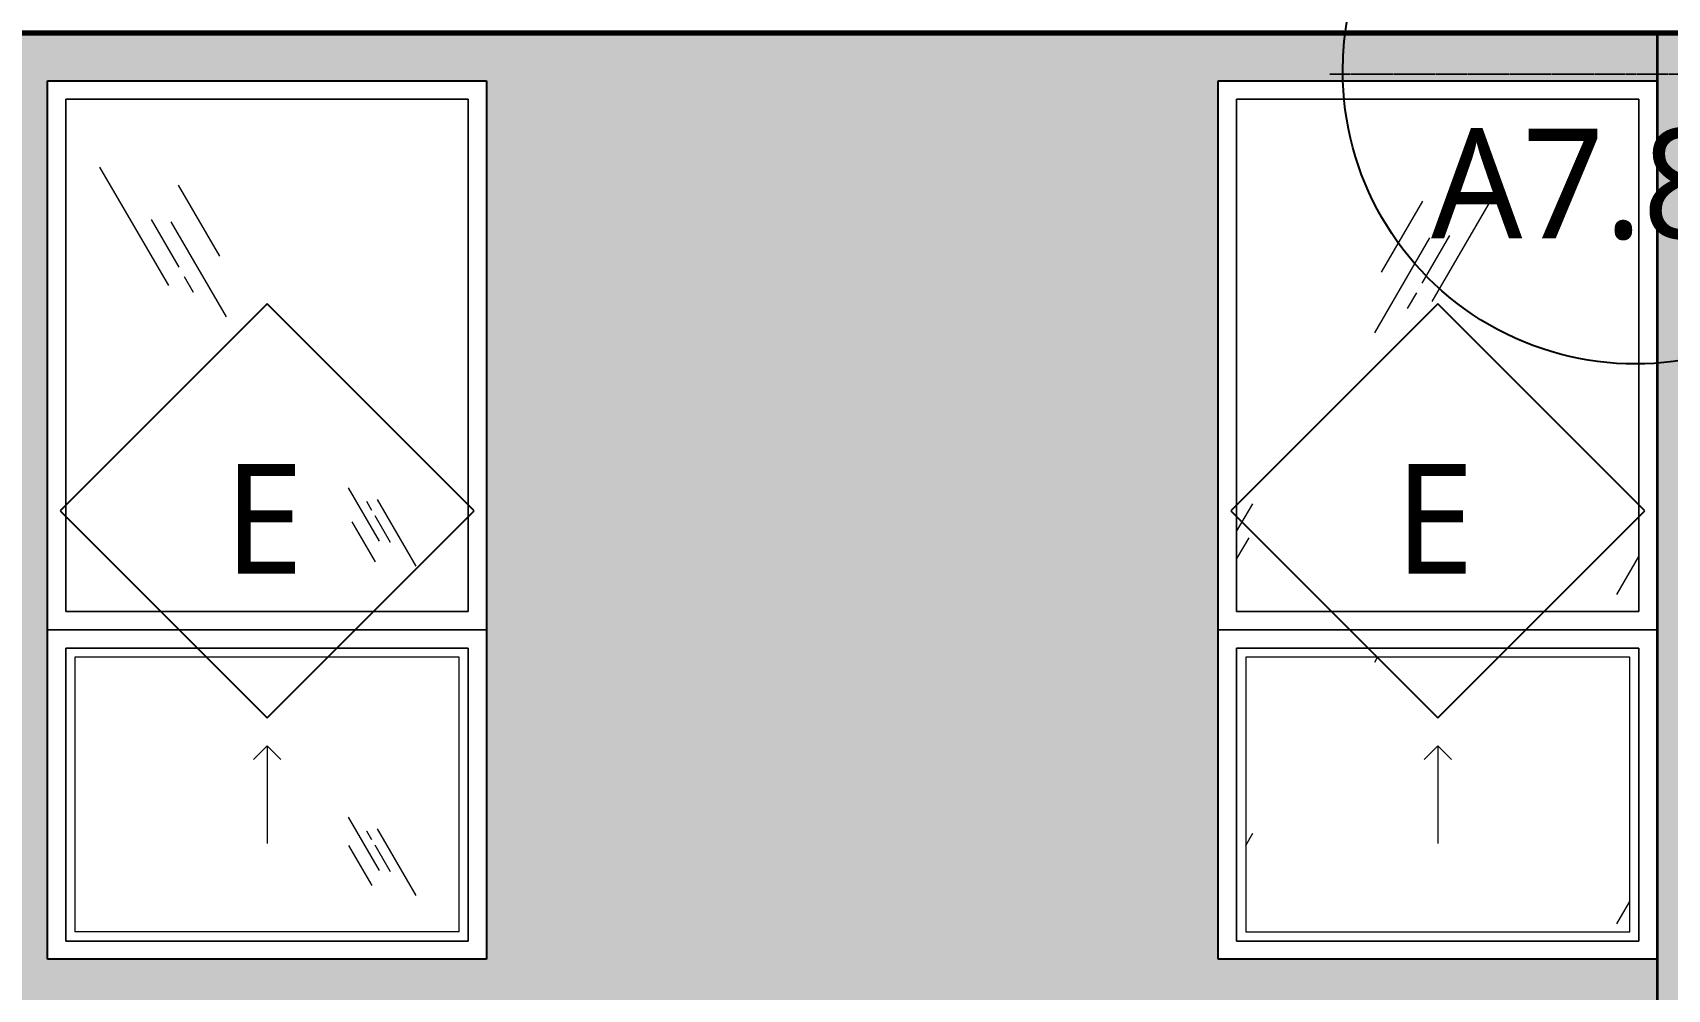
# Model space of a CAD drawing. Header units: inches. Extents: x 6 to 15224, y -733 to 6300.
# Drawn here: x 9930.5 to 10109.2, y 5225.7 to 5330.3 of the extents above; entities that cross this region are included whole.
import ezdxf

# ---------------------------------------------------------------- set-up
doc = ezdxf.new("R2010")
doc.units = ezdxf.units.IN
doc.header["$MEASUREMENT"] = 0
doc.linetypes.add('Hidden 3_16_', pattern=[36, 24, -12])
for name, color, linetype, lineweight in [('A-ANNO-NOTE', 131, 'Continuous', 25), ('A-DETL', 90, 'Continuous', 13), ('A-GLAZ', 151, 'Continuous', 25), ('A-GLAZ-IDEN', 152, 'Continuous', 25), ('A-GLAZ-SILL', 1, 'Continuous', 18), ('A-WALL', 113, 'Continuous', 25), ('A-WALL-PATT', 111, 'Continuous', 25), ('G-ANNO-SYMB', 111, 'Continuous', 13)]:
    doc.layers.add(name, color=color, linetype=linetype, lineweight=lineweight)
doc.styles.add('Open Sans_5', font='OpenSans-Regular.ttf', dxfattribs={"height": 12})
doc.styles.add('Open Sans_7', font='OpenSans-Regular.ttf', dxfattribs={"height": 2})

# ---------------------------------------------------------------- blocks, each defined once
blk = doc.blocks.new('1-2 WD Adaptive - 4-0_x8_-0_-V168-EAST ELEVATION')
at = {"layer": 'A-GLAZ', "lineweight": 13}
h = blk.add_hatch(dxfattribs=at)
h.set_pattern_fill('FP_358', color=256, style=0, pattern_type=2)
h.set_pattern_definition([(59.808, (381.497, 5304.806), (144.0017, 239.99866), [9, -754.581]), (59.808, (380.763, 5298.193), (144.0017, 239.99866), [12, -751.581]), (59.808, (385.948, 5303.623), (144.0017, 239.99866), [6, -757.581]), (59.808, (384.359, 5300.844), (144.0017, 239.99866), [2, -761.581]), (59.808, (387.054, 5301.598), (144.0017, 239.99866), [15, -748.581]), (59.808, (412.472, 5271.404), (144.0017, 239.99866), [5.062, -758.519]), (59.808, (412.031, 5273.668), (144.0017, 239.99866), [6.75, -756.831]), (59.808, (410.822, 5273.525), (144.0017, 239.99866), [3.375, -760.206]), (59.808, (412.853, 5277.029), (144.0017, 239.99866), [1.125, -762.456]), (59.808, (407.639, 5270.297), (144.0017, 239.99866), [8.438, -755.144])])
h.paths.add_polyline_path([(376.48, 5267), (396, 5267), (396, 5323), (352, 5323), (352, 5267)])
at = {"layer": 'A-GLAZ-SILL', "lineweight": 13}
h = blk.add_hatch(dxfattribs=at)
h.set_pattern_fill('FP_357', color=256, style=0, pattern_type=2)
h.set_pattern_definition([(59.808, (381.497, 5268.806), (144.0017, 239.99866), [9, -754.581]), (59.808, (380.763, 5262.193), (144.0017, 239.99866), [12, -751.581]), (59.808, (385.948, 5267.623), (144.0017, 239.99866), [6, -757.581]), (59.808, (384.359, 5264.844), (144.0017, 239.99866), [2, -761.581]), (59.808, (387.054, 5265.598), (144.0017, 239.99866), [15, -748.581]), (59.808, (412.472, 5235.404), (144.0017, 239.99866), [5.063, -758.519]), (59.808, (412.031, 5237.668), (144.0017, 239.99866), [6.75, -756.831]), (59.808, (410.822, 5237.525), (144.0017, 239.99866), [3.375, -760.206]), (59.808, (412.853, 5241.029), (144.0017, 239.99866), [1.125, -762.456]), (59.808, (407.639, 5234.297), (144.0017, 239.99866), [8.438, -755.144])])
h.paths.add_polyline_path([(376.48, 5232), (395, 5232), (395, 5262), (353, 5262), (353, 5232)])
at = {"layer": 'A-GLAZ', "lineweight": 13}
for p, q in [((350, 5325), (398, 5325)), ((350, 5229), (350, 5325)), ((398, 5325), (398, 5229)), ((396, 5323), (352, 5323)), ((352, 5323), (352, 5267)), ((396, 5267), (396, 5323)), ((352, 5267), (396, 5267)), ((350, 5265), (398, 5265)), ((398, 5265), (350, 5265)), ((396, 5263), (352, 5263)), ((352, 5263), (352, 5231)), ((396, 5231), (396, 5263)), ((352, 5231), (396, 5231)), ((398, 5229), (350, 5229))]:
    blk.add_line(p, q, dxfattribs=at)
at = {"layer": 'A-GLAZ', "linetype": 'Hidden 3_16_', "lineweight": 13}
for q in [(372.5, 5250.83), (375.5, 5250.83), (374, 5241.67)]:
    blk.add_line((374, 5252.33), q, dxfattribs=at)
at = {"layer": 'A-GLAZ-SILL'}
for p, q in [((352, 5323), (396, 5323)), ((352, 5267), (352, 5323)), ((396, 5323), (352, 5323)), ((352, 5323), (352, 5267)), ((396, 5323), (396, 5267)), ((396, 5267), (396, 5323)), ((396, 5267), (352, 5267)), ((352, 5267), (396, 5267)), ((352, 5263), (396, 5263)), ((352, 5231), (352, 5263)), ((396, 5263), (352, 5263)), ((352, 5263), (352, 5231)), ((395, 5262), (353, 5262)), ((353, 5262), (353, 5232)), ((395, 5232), (395, 5262)), ((396, 5263), (396, 5231)), ((396, 5231), (396, 5263)), ((353, 5232), (395, 5232)), ((396, 5231), (352, 5231)), ((352, 5231), (396, 5231))]:
    blk.add_line(p, q, dxfattribs=at)
blk = doc.blocks.new('1-2 WD Adaptive - 4-0_x8_-0_-12908679-EAST ELEVATION')
at = {"layer": 'A-GLAZ', "lineweight": 13}
h = blk.add_hatch(dxfattribs=at)
h.set_pattern_fill('FP_372', color=256, style=0, pattern_type=2)
h.set_pattern_definition([(120.192, (1070.503, 5304.806), (-144.0017, 239.99866), [9, -754.581]), (120.192, (1071.237, 5298.193), (-144.0017, 239.99866), [12, -751.581]), (120.192, (1066.052, 5303.623), (-144.0017, 239.99866), [6, -757.581]), (120.192, (1067.641, 5300.844), (-144.0017, 239.99866), [2, -761.581]), (120.192, (1064.946, 5301.598), (-144.0017, 239.99866), [15, -748.581]), (120.192, (1039.528, 5271.404), (-144.0017, 239.99866), [5.062, -758.519]), (120.192, (1039.969, 5273.668), (-144.0017, 239.99866), [6.75, -756.831]), (120.192, (1041.178, 5273.525), (-144.0017, 239.99866), [3.375, -760.206]), (120.192, (1039.147, 5277.029), (-144.0017, 239.99866), [1.125, -762.456]), (120.192, (1044.361, 5270.297), (-144.0017, 239.99866), [8.438, -755.144])])
h.paths.add_polyline_path([(1056, 5267), (1100, 5267), (1100, 5323), (1056, 5323), (1056, 5270.63)])
at = {"layer": 'A-GLAZ-SILL', "lineweight": 13}
h = blk.add_hatch(dxfattribs=at)
h.set_pattern_fill('FP_371', color=256, style=0, pattern_type=2)
h.set_pattern_definition([(120.192, (1070.503, 5268.806), (-144.0017, 239.99866), [9, -754.581]), (120.192, (1071.237, 5262.193), (-144.0017, 239.99866), [12, -751.581]), (120.192, (1066.052, 5267.623), (-144.0017, 239.99866), [6, -757.581]), (120.192, (1067.641, 5264.844), (-144.0017, 239.99866), [2, -761.581]), (120.192, (1064.946, 5265.598), (-144.0017, 239.99866), [15, -748.581]), (120.192, (1039.528, 5235.404), (-144.0017, 239.99866), [5.063, -758.519]), (120.192, (1039.969, 5237.668), (-144.0017, 239.99866), [6.75, -756.831]), (120.192, (1041.178, 5237.525), (-144.0017, 239.99866), [3.375, -760.206]), (120.192, (1039.147, 5241.029), (-144.0017, 239.99866), [1.125, -762.456]), (120.192, (1044.361, 5234.297), (-144.0017, 239.99866), [8.438, -755.144])])
h.paths.add_polyline_path([(1095.3, 5232), (1099, 5232), (1099, 5262), (1057, 5262), (1057, 5232), (1087, 5232)])
at = {"layer": 'A-GLAZ', "lineweight": 13}
for p, q in [((1102, 5325), (1054, 5325)), ((1054, 5325), (1054, 5229)), ((1102, 5229), (1102, 5325)), ((1056, 5323), (1056, 5267)), ((1100, 5323), (1056, 5323)), ((1100, 5267), (1100, 5323)), ((1056, 5267), (1100, 5267)), ((1102, 5265), (1054, 5265)), ((1054, 5265), (1102, 5265)), ((1056, 5263), (1056, 5231)), ((1100, 5263), (1056, 5263)), ((1100, 5231), (1100, 5263)), ((1056, 5231), (1100, 5231)), ((1054, 5229), (1102, 5229))]:
    blk.add_line(p, q, dxfattribs=at)
at = {"layer": 'A-GLAZ', "linetype": 'Hidden 3_16_', "lineweight": 13}
for q in [(1076.5, 5250.83), (1079.5, 5250.83), (1078, 5241.67)]:
    blk.add_line((1078, 5252.33), q, dxfattribs=at)
at = {"layer": 'A-GLAZ-SILL'}
for p, q in [((1056, 5323), (1100, 5323)), ((1056, 5267), (1056, 5323)), ((1100, 5323), (1056, 5323)), ((1056, 5323), (1056, 5267)), ((1100, 5323), (1100, 5267)), ((1100, 5267), (1100, 5323)), ((1100, 5267), (1056, 5267)), ((1056, 5267), (1100, 5267)), ((1056, 5263), (1100, 5263)), ((1056, 5231), (1056, 5263)), ((1100, 5263), (1056, 5263)), ((1056, 5263), (1056, 5231)), ((1057, 5262), (1057, 5232)), ((1099, 5262), (1057, 5262)), ((1099, 5232), (1099, 5262)), ((1100, 5263), (1100, 5231)), ((1100, 5231), (1100, 5263)), ((1099, 5232), (1057, 5232)), ((1100, 5231), (1056, 5231)), ((1056, 5231), (1100, 5231))]:
    blk.add_line(p, q, dxfattribs=at)
blk = doc.blocks.new('TAG Window-AM - Standard-51685-EAST ELEVATION')
at = {"layer": 'A-GLAZ-IDEN'}
for p, q in [((3827, 5941.13), (3804.37, 5918.5)), ((3849.63, 5918.5), (3827, 5941.13)), ((3804.37, 5918.5), (3827, 5895.87)), ((3827, 5895.87), (3849.63, 5918.5))]:
    blk.add_line(p, q, dxfattribs=at)
blk = doc.blocks.new('Drafting View - CDs_Detail _No Arrow_-919857-EAST ELEVATION')
at = {"layer": 'A-ANNO-NOTE'}
for start, end in [(90, 270), (270, 90)]:
    blk.add_arc((690.02, 5370.41), 32, start, end, dxfattribs=at)

msp = doc.modelspace()

# ---------------------------------------------------------------- hatches: boundary and pattern name
at = {"layer": 'A-WALL-PATT', "lineweight": 13}
h = msp.add_hatch(dxfattribs=at)
h.set_pattern_fill('FP_312', color=256, style=0, pattern_type=2)
h.set_pattern_definition([(0, (11628.117, 5221), (0, 8), []), (90, (11628.117, 5221), (-8, 8), [8, -8])])
h.paths.add_polyline_path([(10463.51838735, 5205), (10483.36692555, 5205), (10483.36692555, 5213), (10532.86692555, 5213), (10532.86692555, 5205), (11636.49192555, 5205), (11636.49192555, 5330.25), (11510.24192555, 5330.25), (11510.24192555, 5320.75), (11484.74192555, 5320.75), (11484.74192555, 5330.25), (11257.6848238, 5330.25), (11257.6848238, 5320.75), (11232.1848238, 5320.75), (11232.1848238, 5330.25), (11226.17942555, 5330.25), (11226.17942555, 5320.75), (11200.67942555, 5320.75), (11200.67942555, 5330.25), (10717.17942555, 5330.25), (10717.17942555, 5320.75), (10691.67942555, 5320.75), (10691.67942555, 5330.25), (10171.80801526, 5330.25), (10171.80801526, 5320.75), (10146.30801526, 5320.75), (10146.30801526, 5330.25), (9631.24192555, 5330.25), (9631.24192555, 5320.75), (9605.74192555, 5320.75), (9605.74192555, 5330.25), (9589.86503123, 5330.25), (9589.86503123, 5320.75), (9564.36503123, 5320.75), (9564.36503123, 5330.25), (8951.11692555, 5330.25), (8951.11692555, 5205), (9179.36692555, 5205), (9179.36692555, 5210.75), (9228.86692555, 5210.75), (9228.86692555, 5205), (9843.36692555, 5205), (9843.36692555, 5213), (9892.86692555, 5213), (9892.86692555, 5205), (10430.84472069, 5205)])
h.paths.add_polyline_path([(10060.11692555, 5229), (10060.11692555, 5325), (10108.11692555, 5325), (10108.11692555, 5229), (10104.10805402, 5229)])
h.paths.add_polyline_path([(11296.69688735, 5229), (11284.11692555, 5229), (11284.11692555, 5325), (11356.11692555, 5325), (11356.11692555, 5229), (11313.03372069, 5229)])
h.paths.add_polyline_path([(10620.11692555, 5229), (10620.11692555, 5325), (10668.11692555, 5325), (10668.11692555, 5229), (10626.88672069, 5229)])
h.paths.add_polyline_path([(9276.11692555, 5229), (9228.11692555, 5229), (9228.11692555, 5325), (9276.11692555, 5325), (9276.11692555, 5232.51457183)])
h.paths.add_polyline_path([(9842.71872069, 5229), (9804.11692555, 5229), (9804.11692555, 5325), (9852.11692555, 5325), (9852.11692555, 5229)])
h.paths.add_polyline_path([(10528.86572069, 5229), (10484.11692555, 5229), (10484.11692555, 5325), (10532.11692555, 5325), (10532.11692555, 5229)])
h.paths.add_polyline_path([(9404.11692555, 5229), (9356.11692555, 5229), (9356.11692555, 5325), (9404.11692555, 5325), (9404.11692555, 5232.51457183)])
h.paths.add_polyline_path([(9091.22438735, 5229), (9068.11692555, 5229), (9068.11692555, 5325), (9140.11692555, 5325), (9140.11692555, 5229), (9123.89805402, 5229)])
h.paths.add_polyline_path([(9492.11692555, 5229), (9492.11692555, 5325), (9516.11692555, 5325), (9516.11692555, 5229), (9515.98205402, 5229)])
h.paths.add_polyline_path([(10252.11692555, 5229), (10180.11692555, 5229), (10180.11692555, 5325), (10252.11692555, 5325), (10252.11692555, 5270.62590516)])
h.paths.add_polyline_path([(9973.41338735, 5229), (9932.11692555, 5229), (9932.11692555, 5325), (9980.11692555, 5325), (9980.11692555, 5229)])
h.paths.add_polyline_path([(11460.06522069, 5229), (11420.11692555, 5229), (11420.11692555, 5325), (11468.11692555, 5325), (11468.11692555, 5229)])
h.paths.add_polyline_path([(11196.11692555, 5229), (11148.11692555, 5229), (11148.11692555, 5325), (11196.11692555, 5325), (11196.11692555, 5232.51457183)])
h.paths.add_polyline_path([(10396.11692555, 5229), (10348.11692555, 5229), (10348.11692555, 5325), (10396.11692555, 5325), (10396.11692555, 5232.51457183)])
h.paths.add_polyline_path([(9540.11692555, 5229), (9540.11692555, 5325), (9564.11692555, 5325), (9564.11692555, 5229), (9548.65572069, 5229)])
h.paths.add_polyline_path([(9724.11692555, 5229), (9652.11692555, 5229), (9652.11692555, 5325), (9724.11692555, 5325), (9724.11692555, 5232.51457183)])
h.paths.add_polyline_path([(10796.11692555, 5229), (10724.11692555, 5229), (10724.11692555, 5325), (10796.11692555, 5325), (10796.11692555, 5232.51457183)])
h.paths.add_polyline_path([(10844.11692555, 5229), (10844.11692555, 5325), (10868.11692555, 5325), (10868.11692555, 5229), (10855.60238735, 5229)])
h.paths.add_polyline_path([(11068.11692555, 5229), (11020.11692555, 5229), (11020.11692555, 5325), (11068.11692555, 5325), (11068.11692555, 5232.51457183)])
h.paths.add_polyline_path([(11524.11692555, 5229), (11524.11692555, 5325), (11572.11692555, 5325), (11572.11692555, 5229), (11525.41255402, 5229)])
h.paths.add_polyline_path([(10908.11692555, 5229), (10908.11692555, 5325), (10932.11692555, 5325), (10932.11692555, 5229), (10920.94972069, 5229)])

# ---------------------------------------------------------------- linework, layer by layer
at = {"layer": 'A-DETL', "lineweight": 70}
msp.add_line((8815.17942555, 5330.25), (12348.55442555, 5330.25), dxfattribs=at)
at = {"layer": 'A-DETL', "lineweight": 35}
msp.add_line((10108.11692555, 5330.25), (10108.11692555, 5041.95790516), dxfattribs=at)
at = {"layer": 'A-WALL'}
for p, q in [((9889.11692555, 5330.25), (12751.42942555, 5330.25)), ((9932.11692555, 5229), (9932.11692555, 5325)), ((9932.11692555, 5325), (9980.11692555, 5325)), ((9980.11692555, 5325), (9980.11692555, 5229)), ((10060.11692555, 5229), (10060.11692555, 5325)), ((10060.11692555, 5325), (10108.11692555, 5325)), ((10108.11692555, 5325), (10108.11692555, 5229)), ((9980.11692555, 5229), (9932.11692555, 5229)), ((10108.11692555, 5229), (10060.11692555, 5229))]:
    msp.add_line(p, q, dxfattribs=at)

# ---------------------------------------------------------------- block references
at = {"layer": 'A-GLAZ'}
for name, p in [('1-2 WD Adaptive - 4-0_x8_-0_-12908679-EAST ELEVATION', (8878.11692555, 0)), ('1-2 WD Adaptive - 4-0_x8_-0_-V168-EAST ELEVATION', (9710.11692555, 0))]:
    msp.add_blockref(name, p, dxfattribs=at)
at = {"layer": 'A-GLAZ-IDEN'}
for p in [(6129.11692555, -640.5), (6257.11692555, -640.5)]:
    msp.add_blockref('TAG Window-AM - Standard-51685-EAST ELEVATION', p, dxfattribs=at)
at = {"layer": 'G-ANNO-SYMB', "lineweight": 35, "extrusion": (0, 0, -1), "rotation": 270.0000000000006}
msp.add_blockref('Drafting View - CDs_Detail _No Arrow_-919857-EAST ELEVATION', (-15476.13222373, 6016.07589087), dxfattribs=at)

# ---------------------------------------------------------------- texts
at = {"layer": 'A-GLAZ-IDEN', "lineweight": 13, "char_height": 12, "width": 11.312, "attachment_point": 1, "style": 'Open Sans_5'}
for insert in [(9951.40618494, 5283.13131631), (10079.40618494, 5283.13131631)]:
    msp.add_mtext('E', dxfattribs=dict(at, insert=insert))
at = {"layer": 'G-ANNO-SYMB', "attachment_point": 1}
for s, insert, char_height, width, style in [('__________________________________________________', (10072.29708731, 5328.05298431), 2, 80.8, 'Open Sans_7'), ('A7.80', (10083.38299243, 5319.77993566), 12, 53.732, 'Open Sans_5')]:
    msp.add_mtext(s, dxfattribs=dict(at, insert=insert, char_height=char_height, width=width, style=style))

doc.saveas('drawing.dxf')
